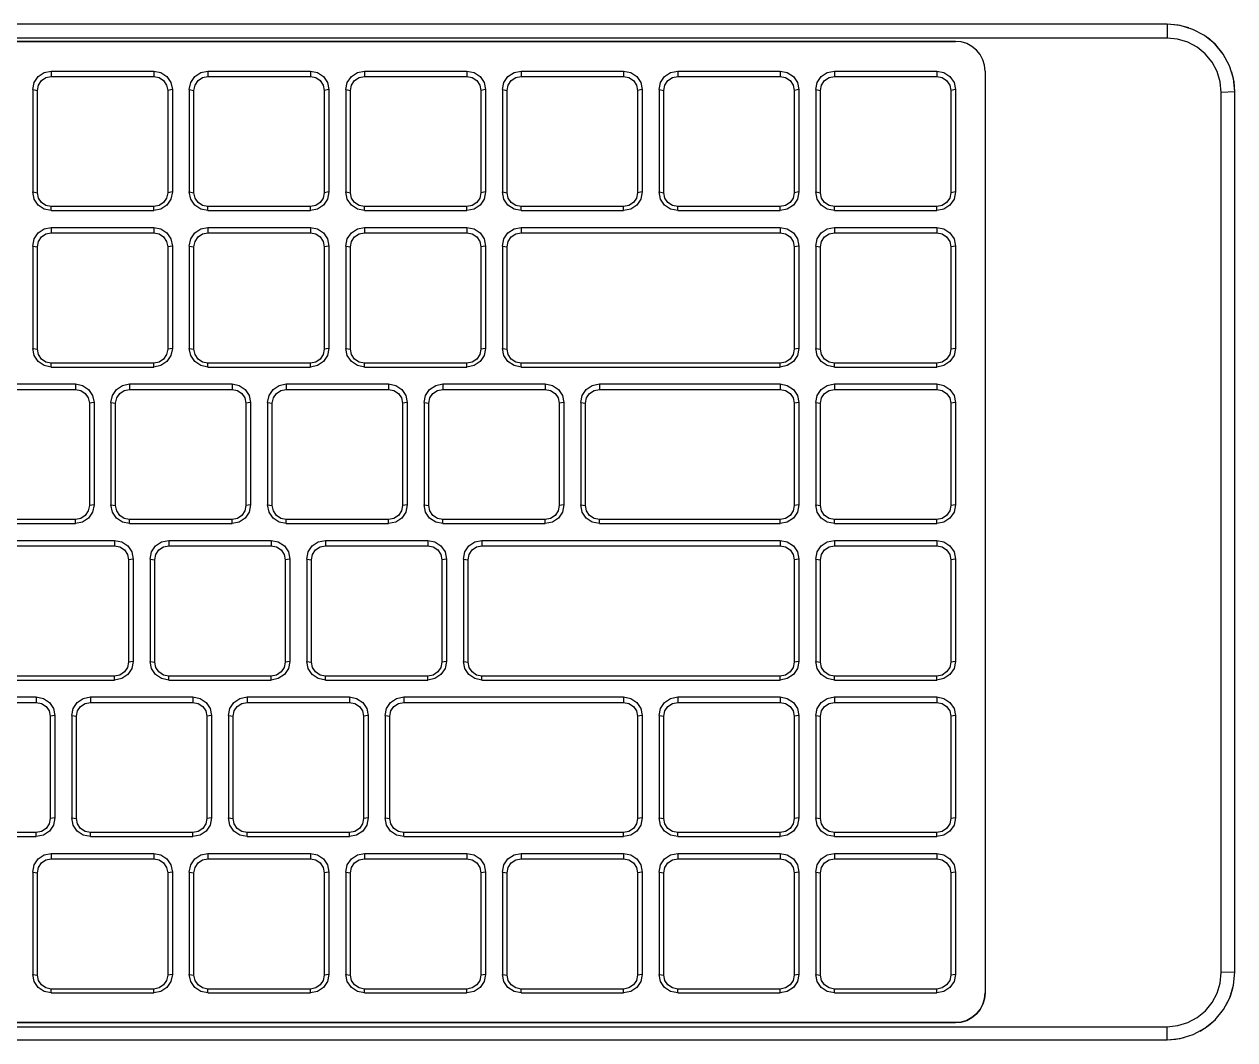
# Model space of a CAD drawing. Header units: millimetres. Extents: x -270 to 90, y -122 to -2.
# Drawn here: x -53 to 90, y -122 to -2 of the extents above; entities that cross this region are included whole.
import ezdxf

# ---------------------------------------------------------------- set-up
doc = ezdxf.new("R2010")
doc.units = ezdxf.units.MM
doc.layers.add('OUTLINE', color=7, linetype='Continuous')

msp = doc.modelspace()

# ---------------------------------------------------------------- linework, layer by layer
at = {"layer": 'OUTLINE'}
for points in [[(82, -2), (-262, -2)], [(84.575, -2.426), (83.305, -2.107), (82, -2)], [(90, -10), (89.845, -8.433), (89.387, -6.929), (88.645, -5.545), (87.648, -4.335), (86.436, -3.342), (85.054, -2.606), (83.557, -2.153), (82, -2)], [(82, -2), (82, -3.653)], [(82, -3.653), (-262, -3.653)], [(57, -4.032), (-237, -4.032)], [(-237, -4.032), (57, -4.032)], [(60.5, -7.53), (60.433, -6.848), (60.234, -6.192), (59.91, -5.587), (59.475, -5.057), (58.944, -4.622), (58.339, -4.298), (57.683, -4.099), (57, -4.032)], [(60.5, -7.53), (60.433, -6.848), (60.234, -6.192), (59.91, -5.587), (59.475, -5.057), (58.944, -4.622), (58.339, -4.298), (57.683, -4.099), (57, -4.032)], [(88.4, -10.053), (88.274, -8.79), (87.906, -7.587), (87.311, -6.482), (86.513, -5.516), (85.544, -4.724), (84.439, -4.136), (83.243, -3.775), (82, -3.653)], [(88.6, -5.478), (87.769, -4.457), (86.781, -3.586)], [(-52, -9.729), (-51.833, -8.888), (-51.356, -8.174), (-50.642, -7.698), (-49.8, -7.53)], [(-51.447, -9.816), (-51.322, -9.186), (-50.965, -8.651), (-50.43, -8.295), (-49.8, -8.169)], [(-49.8, -7.53), (-37.7, -7.53)], [(-49.8, -7.53), (-49.8, -8.169)], [(-49.8, -8.169), (-37.7, -8.169)], [(-37.7, -7.53), (-36.858, -7.698), (-36.144, -8.174), (-35.667, -8.888), (-35.5, -9.729)], [(-37.7, -7.53), (-37.7, -8.169)], [(-37.7, -8.169), (-37.07, -8.295), (-36.535, -8.651), (-36.178, -9.186), (-36.053, -9.816)], [(-33.5, -9.729), (-33.333, -8.888), (-32.856, -8.174), (-32.142, -7.698), (-31.3, -7.53)], [(-32.947, -9.816), (-32.822, -9.186), (-32.465, -8.651), (-31.93, -8.295), (-31.3, -8.169)], [(-31.3, -7.53), (-19.2, -7.53)], [(-31.3, -7.53), (-31.3, -8.169)], [(-31.3, -8.169), (-19.2, -8.169)], [(-19.2, -7.53), (-18.358, -7.698), (-17.644, -8.174), (-17.167, -8.888), (-17, -9.729)], [(-19.2, -7.53), (-19.2, -8.169)], [(-19.2, -8.169), (-18.57, -8.295), (-18.035, -8.651), (-17.678, -9.186), (-17.553, -9.816)], [(-15, -9.729), (-14.833, -8.888), (-14.356, -8.174), (-13.642, -7.698), (-12.8, -7.53)], [(-14.447, -9.816), (-14.322, -9.186), (-13.965, -8.651), (-13.43, -8.295), (-12.8, -8.169)], [(-12.8, -7.53), (-0.7, -7.53)], [(-12.8, -7.53), (-12.8, -8.169)], [(-12.8, -8.169), (-0.7, -8.169)], [(-0.7, -7.53), (0.142, -7.698), (0.856, -8.174), (1.333, -8.888), (1.5, -9.729)], [(-0.7, -7.53), (-0.7, -8.169)], [(-0.7, -8.169), (-0.07, -8.295), (0.465, -8.651), (0.822, -9.186), (0.947, -9.816)], [(3.5, -9.729), (3.667, -8.888), (4.144, -8.174), (4.858, -7.698), (5.7, -7.53)], [(4.053, -9.816), (4.178, -9.186), (4.535, -8.651), (5.07, -8.295), (5.7, -8.169)], [(5.7, -7.53), (17.8, -7.53)], [(5.7, -7.53), (5.7, -8.169)], [(5.7, -8.169), (17.8, -8.169)], [(17.8, -7.53), (18.642, -7.698), (19.356, -8.174), (19.833, -8.888), (20, -9.729)], [(17.8, -7.53), (17.8, -8.169)], [(17.8, -8.169), (18.43, -8.295), (18.965, -8.651), (19.322, -9.186), (19.447, -9.816)], [(22, -9.729), (22.167, -8.888), (22.644, -8.174), (23.358, -7.698), (24.2, -7.53)], [(22.553, -9.816), (22.678, -9.186), (23.035, -8.651), (23.57, -8.295), (24.2, -8.169)], [(24.2, -7.53), (36.3, -7.53)], [(24.2, -7.53), (24.2, -8.169)], [(24.2, -8.169), (36.3, -8.169)], [(36.3, -7.53), (37.142, -7.698), (37.856, -8.174), (38.333, -8.888), (38.5, -9.729)], [(36.3, -7.53), (36.3, -8.169)], [(36.3, -8.169), (36.93, -8.295), (37.465, -8.651), (37.822, -9.186), (37.947, -9.816)], [(40.5, -9.729), (40.667, -8.888), (41.144, -8.174), (41.858, -7.698), (42.7, -7.53)], [(41.053, -9.816), (41.178, -9.186), (41.535, -8.651), (42.07, -8.295), (42.7, -8.169)], [(42.7, -7.53), (54.8, -7.53)], [(42.7, -7.53), (42.7, -8.169)], [(42.7, -8.169), (54.8, -8.169)], [(54.8, -7.53), (55.642, -7.698), (56.356, -8.174), (56.833, -8.888), (57, -9.729)], [(54.8, -7.53), (54.8, -8.169)], [(54.8, -8.169), (55.43, -8.295), (55.965, -8.651), (56.322, -9.186), (56.447, -9.816)], [(60.5, -7.53), (60.5, -116.47)], [(60.5, -7.53), (60.5, -116.47)], [(90, -10), (89.91, -8.805), (89.643, -7.637)], [(-52, -9.729), (-52, -21.822)], [(-52, -9.729), (-51.447, -9.816)], [(-51.447, -21.909), (-51.447, -9.816)], [(-35.5, -9.729), (-36.053, -9.816)], [(-36.053, -9.816), (-36.053, -21.909)], [(-35.5, -9.729), (-35.5, -21.822)], [(-33.5, -9.729), (-33.5, -21.822)], [(-33.5, -9.729), (-32.947, -9.816)], [(-32.947, -21.909), (-32.947, -9.816)], [(-17, -9.729), (-17.553, -9.816)], [(-17.553, -9.816), (-17.553, -21.909)], [(-17, -9.729), (-17, -21.822)], [(-15, -9.729), (-15, -21.822)], [(-15, -9.729), (-14.447, -9.816)], [(-14.447, -21.909), (-14.447, -9.816)], [(1.5, -9.729), (0.947, -9.816)], [(0.947, -9.816), (0.947, -21.909)], [(1.5, -9.729), (1.5, -21.822)], [(3.5, -9.729), (3.5, -21.822)], [(3.5, -9.729), (4.053, -9.816)], [(4.053, -21.909), (4.053, -9.816)], [(20, -9.729), (19.447, -9.816)], [(19.447, -9.816), (19.447, -21.909)], [(20, -9.729), (20, -21.822)], [(22, -9.729), (22, -21.822)], [(22, -9.729), (22.553, -9.816)], [(22.553, -21.909), (22.553, -9.816)], [(38.5, -9.729), (37.947, -9.816)], [(37.947, -9.816), (37.947, -21.909)], [(38.5, -9.729), (38.5, -21.822)], [(40.5, -9.729), (40.5, -21.822)], [(40.5, -9.729), (41.053, -9.816)], [(41.053, -21.909), (41.053, -9.816)], [(57, -9.729), (56.447, -9.816)], [(56.447, -9.816), (56.447, -21.909)], [(57, -9.729), (57, -21.822)], [(90, -10), (88.4, -10.053)], [(90, -114), (90, -10)], [(88.4, -114.053), (88.4, -10.053)], [(-49.8, -24.021), (-50.642, -23.854), (-51.356, -23.377), (-51.833, -22.664), (-52, -21.822)], [(-52, -21.822), (-51.447, -21.909)], [(-49.8, -23.555), (-50.43, -23.43), (-50.965, -23.073), (-51.322, -22.539), (-51.447, -21.909)], [(-35.5, -21.822), (-35.667, -22.664), (-36.144, -23.377), (-36.858, -23.854), (-37.7, -24.021)], [(-36.053, -21.909), (-36.178, -22.539), (-36.535, -23.073), (-37.07, -23.43), (-37.7, -23.555)], [(-35.5, -21.822), (-36.053, -21.909)], [(-31.3, -24.021), (-32.142, -23.854), (-32.856, -23.377), (-33.333, -22.664), (-33.5, -21.822)], [(-33.5, -21.822), (-32.947, -21.909)], [(-31.3, -23.555), (-31.93, -23.43), (-32.465, -23.073), (-32.822, -22.539), (-32.947, -21.909)], [(-17, -21.822), (-17.167, -22.664), (-17.644, -23.377), (-18.358, -23.854), (-19.2, -24.021)], [(-17.553, -21.909), (-17.678, -22.539), (-18.035, -23.073), (-18.57, -23.43), (-19.2, -23.555)], [(-17, -21.822), (-17.553, -21.909)], [(-12.8, -24.021), (-13.642, -23.854), (-14.356, -23.377), (-14.833, -22.664), (-15, -21.822)], [(-15, -21.822), (-14.447, -21.909)], [(-12.8, -23.555), (-13.43, -23.43), (-13.965, -23.073), (-14.322, -22.539), (-14.447, -21.909)], [(1.5, -21.822), (1.333, -22.664), (0.856, -23.377), (0.142, -23.854), (-0.7, -24.021)], [(0.947, -21.909), (0.822, -22.539), (0.465, -23.073), (-0.07, -23.43), (-0.7, -23.555)], [(1.5, -21.822), (0.947, -21.909)], [(5.7, -24.021), (4.858, -23.854), (4.144, -23.377), (3.667, -22.664), (3.5, -21.822)], [(3.5, -21.822), (4.053, -21.909)], [(5.7, -23.555), (5.07, -23.43), (4.535, -23.073), (4.178, -22.539), (4.053, -21.909)], [(20, -21.822), (19.833, -22.664), (19.356, -23.377), (18.642, -23.854), (17.8, -24.021)], [(19.447, -21.909), (19.322, -22.539), (18.965, -23.073), (18.43, -23.43), (17.8, -23.555)], [(20, -21.822), (19.447, -21.909)], [(24.2, -24.021), (23.358, -23.854), (22.644, -23.377), (22.167, -22.664), (22, -21.822)], [(22, -21.822), (22.553, -21.909)], [(24.2, -23.555), (23.57, -23.43), (23.035, -23.073), (22.678, -22.539), (22.553, -21.909)], [(38.5, -21.822), (38.333, -22.664), (37.856, -23.377), (37.142, -23.854), (36.3, -24.021)], [(37.947, -21.909), (37.822, -22.539), (37.465, -23.073), (36.93, -23.43), (36.3, -23.555)], [(38.5, -21.822), (37.947, -21.909)], [(42.7, -24.021), (41.858, -23.854), (41.144, -23.377), (40.667, -22.664), (40.5, -21.822)], [(40.5, -21.822), (41.053, -21.909)], [(42.7, -23.555), (42.07, -23.43), (41.535, -23.073), (41.178, -22.539), (41.053, -21.909)], [(57, -21.822), (56.833, -22.664), (56.356, -23.377), (55.642, -23.854), (54.8, -24.021)], [(56.447, -21.909), (56.322, -22.539), (55.965, -23.073), (55.43, -23.43), (54.8, -23.555)], [(57, -21.822), (56.447, -21.909)], [(-37.7, -23.555), (-49.8, -23.555)], [(-49.8, -24.021), (-49.8, -23.555)], [(-49.8, -24.021), (-37.7, -24.021)], [(-37.7, -24.021), (-37.7, -23.555)], [(-19.2, -23.555), (-31.3, -23.555)], [(-31.3, -24.021), (-31.3, -23.555)], [(-31.3, -24.021), (-19.2, -24.021)], [(-19.2, -24.021), (-19.2, -23.555)], [(-0.7, -23.555), (-12.8, -23.555)], [(-12.8, -24.021), (-12.8, -23.555)], [(-12.8, -24.021), (-0.7, -24.021)], [(-0.7, -24.021), (-0.7, -23.555)], [(17.8, -23.555), (5.7, -23.555)], [(5.7, -24.021), (5.7, -23.555)], [(5.7, -24.021), (17.8, -24.021)], [(17.8, -24.021), (17.8, -23.555)], [(36.3, -23.555), (24.2, -23.555)], [(24.2, -24.021), (24.2, -23.555)], [(24.2, -24.021), (36.3, -24.021)], [(36.3, -24.021), (36.3, -23.555)], [(54.8, -23.555), (42.7, -23.555)], [(42.7, -24.021), (42.7, -23.555)], [(42.7, -24.021), (54.8, -24.021)], [(54.8, -24.021), (54.8, -23.555)], [(-52, -28.219), (-51.833, -27.377), (-51.356, -26.664), (-50.642, -26.187), (-49.8, -26.02)], [(-51.447, -28.305), (-51.322, -27.675), (-50.965, -27.141), (-50.43, -26.784), (-49.8, -26.659)], [(-49.8, -26.02), (-37.7, -26.02)], [(-49.8, -26.02), (-49.8, -26.659)], [(-49.8, -26.659), (-37.7, -26.659)], [(-37.7, -26.02), (-36.858, -26.187), (-36.144, -26.664), (-35.667, -27.377), (-35.5, -28.219)], [(-37.7, -26.02), (-37.7, -26.659)], [(-37.7, -26.659), (-37.07, -26.784), (-36.535, -27.141), (-36.178, -27.675), (-36.053, -28.305)], [(-33.5, -28.219), (-33.333, -27.377), (-32.856, -26.664), (-32.142, -26.187), (-31.3, -26.02)], [(-32.947, -28.305), (-32.822, -27.675), (-32.465, -27.141), (-31.93, -26.784), (-31.3, -26.659)], [(-31.3, -26.02), (-19.2, -26.02)], [(-31.3, -26.02), (-31.3, -26.659)], [(-31.3, -26.659), (-19.2, -26.659)], [(-19.2, -26.02), (-18.358, -26.187), (-17.644, -26.664), (-17.167, -27.377), (-17, -28.219)], [(-19.2, -26.02), (-19.2, -26.659)], [(-19.2, -26.659), (-18.57, -26.784), (-18.035, -27.141), (-17.678, -27.675), (-17.553, -28.305)], [(-15, -28.219), (-14.833, -27.377), (-14.356, -26.664), (-13.642, -26.187), (-12.8, -26.02)], [(-14.447, -28.305), (-14.322, -27.675), (-13.965, -27.141), (-13.43, -26.784), (-12.8, -26.659)], [(-12.8, -26.02), (-0.7, -26.02)], [(-12.8, -26.02), (-12.8, -26.659)], [(-12.8, -26.659), (-0.7, -26.659)], [(-0.7, -26.02), (0.142, -26.187), (0.856, -26.664), (1.333, -27.377), (1.5, -28.219)], [(-0.7, -26.02), (-0.7, -26.659)], [(-0.7, -26.659), (-0.07, -26.784), (0.465, -27.141), (0.822, -27.675), (0.947, -28.305)], [(3.5, -28.219), (3.667, -27.377), (4.144, -26.664), (4.858, -26.187), (5.7, -26.02)], [(4.053, -28.305), (4.178, -27.675), (4.535, -27.141), (5.07, -26.784), (5.7, -26.659)], [(5.7, -26.02), (36.3, -26.02)], [(5.7, -26.02), (5.7, -26.659)], [(5.7, -26.659), (36.3, -26.659)], [(36.3, -26.02), (37.142, -26.187), (37.856, -26.664), (38.333, -27.377), (38.5, -28.219)], [(36.3, -26.02), (36.3, -26.659)], [(36.3, -26.659), (36.93, -26.784), (37.465, -27.141), (37.822, -27.675), (37.947, -28.305)], [(40.5, -28.219), (40.667, -27.377), (41.144, -26.664), (41.858, -26.187), (42.7, -26.02)], [(41.053, -28.305), (41.178, -27.675), (41.535, -27.141), (42.07, -26.784), (42.7, -26.659)], [(42.7, -26.02), (54.8, -26.02)], [(42.7, -26.02), (42.7, -26.659)], [(42.7, -26.659), (54.8, -26.659)], [(54.8, -26.02), (55.642, -26.187), (56.356, -26.664), (56.833, -27.377), (57, -28.219)], [(54.8, -26.02), (54.8, -26.659)], [(54.8, -26.659), (55.43, -26.784), (55.965, -27.141), (56.322, -27.675), (56.447, -28.305)], [(-52, -28.219), (-52, -40.312)], [(-52, -28.219), (-51.447, -28.305)], [(-51.447, -40.399), (-51.447, -28.305)], [(-35.5, -28.219), (-36.053, -28.305)], [(-36.053, -28.305), (-36.053, -40.399)], [(-35.5, -28.219), (-35.5, -40.312)], [(-33.5, -28.219), (-33.5, -40.312)], [(-33.5, -28.219), (-32.947, -28.305)], [(-32.947, -40.399), (-32.947, -28.305)], [(-17, -28.219), (-17.553, -28.305)], [(-17.553, -28.305), (-17.553, -40.399)], [(-17, -28.219), (-17, -40.312)], [(-15, -28.219), (-15, -40.312)], [(-15, -28.219), (-14.447, -28.305)], [(-14.447, -40.399), (-14.447, -28.305)], [(1.5, -28.219), (0.947, -28.305)], [(0.947, -28.305), (0.947, -40.399)], [(1.5, -28.219), (1.5, -40.312)], [(3.5, -28.219), (3.5, -40.312)], [(3.5, -28.219), (4.053, -28.305)], [(4.053, -40.399), (4.053, -28.305)], [(38.5, -28.219), (37.947, -28.305)], [(37.947, -28.305), (37.947, -40.399)], [(38.5, -28.219), (38.5, -40.312)], [(40.5, -28.219), (40.5, -40.312)], [(40.5, -28.219), (41.053, -28.305)], [(41.053, -40.399), (41.053, -28.305)], [(57, -28.219), (56.447, -28.305)], [(56.447, -28.305), (56.447, -40.399)], [(57, -28.219), (57, -40.312)], [(-49.8, -42.511), (-50.642, -42.343), (-51.356, -41.867), (-51.833, -41.153), (-52, -40.312)], [(-52, -40.312), (-51.447, -40.399)], [(-49.8, -42.045), (-50.43, -41.92), (-50.965, -41.563), (-51.322, -41.029), (-51.447, -40.399)], [(-35.5, -40.312), (-35.667, -41.153), (-36.144, -41.867), (-36.858, -42.343), (-37.7, -42.511)], [(-36.053, -40.399), (-36.178, -41.029), (-36.535, -41.563), (-37.07, -41.92), (-37.7, -42.045)], [(-35.5, -40.312), (-36.053, -40.399)], [(-31.3, -42.511), (-32.142, -42.343), (-32.856, -41.867), (-33.333, -41.153), (-33.5, -40.312)], [(-33.5, -40.312), (-32.947, -40.399)], [(-31.3, -42.045), (-31.93, -41.92), (-32.465, -41.563), (-32.822, -41.029), (-32.947, -40.399)], [(-17, -40.312), (-17.167, -41.153), (-17.644, -41.867), (-18.358, -42.343), (-19.2, -42.511)], [(-17.553, -40.399), (-17.678, -41.029), (-18.035, -41.563), (-18.57, -41.92), (-19.2, -42.045)], [(-17, -40.312), (-17.553, -40.399)], [(-12.8, -42.511), (-13.642, -42.343), (-14.356, -41.867), (-14.833, -41.153), (-15, -40.312)], [(-15, -40.312), (-14.447, -40.399)], [(-12.8, -42.045), (-13.43, -41.92), (-13.965, -41.563), (-14.322, -41.029), (-14.447, -40.399)], [(1.5, -40.312), (1.333, -41.153), (0.856, -41.867), (0.142, -42.343), (-0.7, -42.511)], [(0.947, -40.399), (0.822, -41.029), (0.465, -41.563), (-0.07, -41.92), (-0.7, -42.045)], [(1.5, -40.312), (0.947, -40.399)], [(5.7, -42.511), (4.858, -42.343), (4.144, -41.867), (3.667, -41.153), (3.5, -40.312)], [(3.5, -40.312), (4.053, -40.399)], [(5.7, -42.045), (5.07, -41.92), (4.535, -41.563), (4.178, -41.029), (4.053, -40.399)], [(38.5, -40.312), (38.333, -41.153), (37.856, -41.867), (37.142, -42.343), (36.3, -42.511)], [(37.947, -40.399), (37.822, -41.029), (37.465, -41.563), (36.93, -41.92), (36.3, -42.045)], [(38.5, -40.312), (37.947, -40.399)], [(42.7, -42.511), (41.858, -42.343), (41.144, -41.867), (40.667, -41.153), (40.5, -40.312)], [(40.5, -40.312), (41.053, -40.399)], [(42.7, -42.045), (42.07, -41.92), (41.535, -41.563), (41.178, -41.029), (41.053, -40.399)], [(57, -40.312), (56.833, -41.153), (56.356, -41.867), (55.642, -42.343), (54.8, -42.511)], [(56.447, -40.399), (56.322, -41.029), (55.965, -41.563), (55.43, -41.92), (54.8, -42.045)], [(57, -40.312), (56.447, -40.399)], [(-37.7, -42.045), (-49.8, -42.045)], [(-49.8, -42.511), (-49.8, -42.045)], [(-49.8, -42.511), (-37.7, -42.511)], [(-37.7, -42.511), (-37.7, -42.045)], [(-19.2, -42.045), (-31.3, -42.045)], [(-31.3, -42.511), (-31.3, -42.045)], [(-31.3, -42.511), (-19.2, -42.511)], [(-19.2, -42.511), (-19.2, -42.045)], [(-0.7, -42.045), (-12.8, -42.045)], [(-12.8, -42.511), (-12.8, -42.045)], [(-12.8, -42.511), (-0.7, -42.511)], [(-0.7, -42.511), (-0.7, -42.045)], [(36.3, -42.045), (5.7, -42.045)], [(5.7, -42.511), (5.7, -42.045)], [(5.7, -42.511), (36.3, -42.511)], [(36.3, -42.511), (36.3, -42.045)], [(54.8, -42.045), (42.7, -42.045)], [(42.7, -42.511), (42.7, -42.045)], [(42.7, -42.511), (54.8, -42.511)], [(54.8, -42.511), (54.8, -42.045)], [(-59.05, -44.51), (-46.95, -44.51)], [(-59.05, -45.149), (-46.95, -45.149)], [(-46.95, -44.51), (-46.108, -44.677), (-45.394, -45.154), (-44.917, -45.867), (-44.75, -46.708)], [(-46.95, -44.51), (-46.95, -45.149)], [(-46.95, -45.149), (-46.32, -45.274), (-45.785, -45.631), (-45.428, -46.165), (-45.303, -46.795)], [(-42.75, -46.708), (-42.583, -45.867), (-42.106, -45.154), (-41.392, -44.677), (-40.55, -44.51)], [(-42.197, -46.795), (-42.072, -46.165), (-41.715, -45.631), (-41.18, -45.274), (-40.55, -45.149)], [(-40.55, -44.51), (-28.45, -44.51)], [(-40.55, -44.51), (-40.55, -45.149)], [(-40.55, -45.149), (-28.45, -45.149)], [(-28.45, -44.51), (-27.608, -44.677), (-26.894, -45.154), (-26.417, -45.867), (-26.25, -46.708)], [(-28.45, -44.51), (-28.45, -45.149)], [(-28.45, -45.149), (-27.82, -45.274), (-27.285, -45.631), (-26.928, -46.165), (-26.803, -46.795)], [(-24.25, -46.708), (-24.083, -45.867), (-23.606, -45.154), (-22.892, -44.677), (-22.05, -44.51)], [(-23.697, -46.795), (-23.572, -46.165), (-23.215, -45.631), (-22.68, -45.274), (-22.05, -45.149)], [(-22.05, -44.51), (-9.95, -44.51)], [(-22.05, -44.51), (-22.05, -45.149)], [(-22.05, -45.149), (-9.95, -45.149)], [(-9.95, -44.51), (-9.108, -44.677), (-8.394, -45.154), (-7.917, -45.867), (-7.75, -46.708)], [(-9.95, -44.51), (-9.95, -45.149)], [(-9.95, -45.149), (-9.32, -45.274), (-8.785, -45.631), (-8.428, -46.165), (-8.303, -46.795)], [(-5.75, -46.708), (-5.583, -45.867), (-5.106, -45.154), (-4.392, -44.677), (-3.55, -44.51)], [(-5.197, -46.795), (-5.072, -46.165), (-4.715, -45.631), (-4.18, -45.274), (-3.55, -45.149)], [(-3.55, -44.51), (8.55, -44.51)], [(-3.55, -44.51), (-3.55, -45.149)], [(-3.55, -45.149), (8.55, -45.149)], [(8.55, -44.51), (9.392, -44.677), (10.106, -45.154), (10.583, -45.867), (10.75, -46.708)], [(8.55, -44.51), (8.55, -45.149)], [(8.55, -45.149), (9.18, -45.274), (9.715, -45.631), (10.072, -46.165), (10.197, -46.795)], [(12.75, -46.708), (12.917, -45.867), (13.394, -45.154), (14.108, -44.677), (14.95, -44.51)], [(13.303, -46.795), (13.428, -46.165), (13.785, -45.631), (14.32, -45.274), (14.95, -45.149)], [(14.95, -44.51), (36.3, -44.51)], [(14.95, -44.51), (14.95, -45.149)], [(14.95, -45.149), (36.3, -45.149)], [(36.3, -44.51), (37.142, -44.677), (37.856, -45.154), (38.333, -45.867), (38.5, -46.708)], [(36.3, -44.51), (36.3, -45.149)], [(36.3, -45.149), (36.93, -45.274), (37.465, -45.631), (37.822, -46.165), (37.947, -46.795)], [(40.5, -46.708), (40.667, -45.867), (41.144, -45.154), (41.858, -44.677), (42.7, -44.51)], [(41.053, -46.795), (41.178, -46.165), (41.535, -45.631), (42.07, -45.274), (42.7, -45.149)], [(42.7, -44.51), (54.8, -44.51)], [(42.7, -44.51), (42.7, -45.149)], [(42.7, -45.149), (54.8, -45.149)], [(54.8, -44.51), (55.642, -44.677), (56.356, -45.154), (56.833, -45.867), (57, -46.708)], [(54.8, -44.51), (54.8, -45.149)], [(54.8, -45.149), (55.43, -45.274), (55.965, -45.631), (56.322, -46.165), (56.447, -46.795)], [(-44.75, -46.708), (-45.303, -46.795)], [(-45.303, -46.795), (-45.303, -58.888)], [(-44.75, -46.708), (-44.75, -58.802)], [(-42.75, -46.708), (-42.75, -58.802)], [(-42.75, -46.708), (-42.197, -46.795)], [(-42.197, -58.888), (-42.197, -46.795)], [(-26.25, -46.708), (-26.803, -46.795)], [(-26.803, -46.795), (-26.803, -58.888)], [(-26.25, -46.708), (-26.25, -58.802)], [(-24.25, -46.708), (-24.25, -58.802)], [(-24.25, -46.708), (-23.697, -46.795)], [(-23.697, -58.888), (-23.697, -46.795)], [(-7.75, -46.708), (-8.303, -46.795)], [(-8.303, -46.795), (-8.303, -58.888)], [(-7.75, -46.708), (-7.75, -58.802)], [(-5.75, -46.708), (-5.75, -58.802)], [(-5.75, -46.708), (-5.197, -46.795)], [(-5.197, -58.888), (-5.197, -46.795)], [(10.75, -46.708), (10.197, -46.795)], [(10.197, -46.795), (10.197, -58.888)], [(10.75, -46.708), (10.75, -58.802)], [(12.75, -46.708), (12.75, -58.802)], [(12.75, -46.708), (13.303, -46.795)], [(13.303, -58.888), (13.303, -46.795)], [(38.5, -46.708), (37.947, -46.795)], [(37.947, -46.795), (37.947, -58.888)], [(38.5, -46.708), (38.5, -58.802)], [(40.5, -46.708), (40.5, -58.802)], [(40.5, -46.708), (41.053, -46.795)], [(41.053, -58.888), (41.053, -46.795)], [(57, -46.708), (56.447, -46.795)], [(56.447, -46.795), (56.447, -58.888)], [(57, -46.708), (57, -58.802)], [(-44.75, -58.802), (-44.917, -59.643), (-45.394, -60.357), (-46.108, -60.833), (-46.95, -61.001)], [(-45.303, -58.888), (-45.428, -59.518), (-45.785, -60.053), (-46.32, -60.41), (-46.95, -60.535)], [(-44.75, -58.802), (-45.303, -58.888)], [(-40.55, -61.001), (-41.392, -60.833), (-42.106, -60.357), (-42.583, -59.643), (-42.75, -58.802)], [(-42.75, -58.802), (-42.197, -58.888)], [(-40.55, -60.535), (-41.18, -60.41), (-41.715, -60.053), (-42.072, -59.518), (-42.197, -58.888)], [(-26.25, -58.802), (-26.417, -59.643), (-26.894, -60.357), (-27.608, -60.833), (-28.45, -61.001)], [(-26.803, -58.888), (-26.928, -59.518), (-27.285, -60.053), (-27.82, -60.41), (-28.45, -60.535)], [(-26.25, -58.802), (-26.803, -58.888)], [(-22.05, -61.001), (-22.892, -60.833), (-23.606, -60.357), (-24.083, -59.643), (-24.25, -58.802)], [(-24.25, -58.802), (-23.697, -58.888)], [(-22.05, -60.535), (-22.68, -60.41), (-23.215, -60.053), (-23.572, -59.518), (-23.697, -58.888)], [(-7.75, -58.802), (-7.917, -59.643), (-8.394, -60.357), (-9.108, -60.833), (-9.95, -61.001)], [(-8.303, -58.888), (-8.428, -59.518), (-8.785, -60.053), (-9.32, -60.41), (-9.95, -60.535)], [(-7.75, -58.802), (-8.303, -58.888)], [(-3.55, -61.001), (-4.392, -60.833), (-5.106, -60.357), (-5.583, -59.643), (-5.75, -58.802)], [(-5.75, -58.802), (-5.197, -58.888)], [(-3.55, -60.535), (-4.18, -60.41), (-4.715, -60.053), (-5.072, -59.518), (-5.197, -58.888)], [(10.75, -58.802), (10.583, -59.643), (10.106, -60.357), (9.392, -60.833), (8.55, -61.001)], [(10.197, -58.888), (10.072, -59.518), (9.715, -60.053), (9.18, -60.41), (8.55, -60.535)], [(10.75, -58.802), (10.197, -58.888)], [(14.95, -61.001), (14.108, -60.833), (13.394, -60.357), (12.917, -59.643), (12.75, -58.802)], [(12.75, -58.802), (13.303, -58.888)], [(14.95, -60.535), (14.32, -60.41), (13.785, -60.053), (13.428, -59.518), (13.303, -58.888)], [(38.5, -58.802), (38.333, -59.643), (37.856, -60.357), (37.142, -60.833), (36.3, -61.001)], [(37.947, -58.888), (37.822, -59.518), (37.465, -60.053), (36.93, -60.41), (36.3, -60.535)], [(38.5, -58.802), (37.947, -58.888)], [(42.7, -61.001), (41.858, -60.833), (41.144, -60.357), (40.667, -59.643), (40.5, -58.802)], [(40.5, -58.802), (41.053, -58.888)], [(42.7, -60.535), (42.07, -60.41), (41.535, -60.053), (41.178, -59.518), (41.053, -58.888)], [(57, -58.802), (56.833, -59.643), (56.356, -60.357), (55.642, -60.833), (54.8, -61.001)], [(56.447, -58.888), (56.322, -59.518), (55.965, -60.053), (55.43, -60.41), (54.8, -60.535)], [(57, -58.802), (56.447, -58.888)], [(-46.95, -60.535), (-59.05, -60.535)], [(-59.05, -61.001), (-46.95, -61.001)], [(-46.95, -61.001), (-46.95, -60.535)], [(-28.45, -60.535), (-40.55, -60.535)], [(-40.55, -61.001), (-40.55, -60.535)], [(-40.55, -61.001), (-28.45, -61.001)], [(-28.45, -61.001), (-28.45, -60.535)], [(-9.95, -60.535), (-22.05, -60.535)], [(-22.05, -61.001), (-22.05, -60.535)], [(-22.05, -61.001), (-9.95, -61.001)], [(-9.95, -61.001), (-9.95, -60.535)], [(8.55, -60.535), (-3.55, -60.535)], [(-3.55, -61.001), (-3.55, -60.535)], [(-3.55, -61.001), (8.55, -61.001)], [(8.55, -61.001), (8.55, -60.535)], [(36.3, -60.535), (14.95, -60.535)], [(14.95, -61.001), (14.95, -60.535)], [(14.95, -61.001), (36.3, -61.001)], [(36.3, -61.001), (36.3, -60.535)], [(54.8, -60.535), (42.7, -60.535)], [(42.7, -61.001), (42.7, -60.535)], [(42.7, -61.001), (54.8, -61.001)], [(54.8, -61.001), (54.8, -60.535)], [(-54.425, -62.999), (-42.325, -62.999)], [(-54.425, -63.638), (-42.325, -63.638)], [(-42.325, -62.999), (-41.483, -63.167), (-40.769, -63.643), (-40.292, -64.357), (-40.125, -65.198)], [(-42.325, -62.999), (-42.325, -63.638)], [(-42.325, -63.638), (-41.695, -63.764), (-41.16, -64.121), (-40.803, -64.655), (-40.678, -65.285)], [(-38.125, -65.198), (-37.958, -64.357), (-37.481, -63.643), (-36.767, -63.167), (-35.925, -62.999)], [(-37.572, -65.285), (-37.447, -64.655), (-37.09, -64.121), (-36.555, -63.764), (-35.925, -63.638)], [(-35.925, -62.999), (-23.825, -62.999)], [(-35.925, -62.999), (-35.925, -63.638)], [(-35.925, -63.638), (-23.825, -63.638)], [(-23.825, -62.999), (-22.983, -63.167), (-22.269, -63.643), (-21.792, -64.357), (-21.625, -65.198)], [(-23.825, -62.999), (-23.825, -63.638)], [(-23.825, -63.638), (-23.195, -63.764), (-22.66, -64.121), (-22.303, -64.655), (-22.178, -65.285)], [(-19.625, -65.198), (-19.458, -64.357), (-18.981, -63.643), (-18.267, -63.167), (-17.425, -62.999)], [(-19.072, -65.285), (-18.947, -64.655), (-18.59, -64.121), (-18.055, -63.764), (-17.425, -63.638)], [(-17.425, -62.999), (-5.325, -62.999)], [(-17.425, -62.999), (-17.425, -63.638)], [(-17.425, -63.638), (-5.325, -63.638)], [(-5.325, -62.999), (-4.483, -63.167), (-3.769, -63.643), (-3.292, -64.357), (-3.125, -65.198)], [(-5.325, -62.999), (-5.325, -63.638)], [(-5.325, -63.638), (-4.695, -63.764), (-4.16, -64.121), (-3.803, -64.655), (-3.678, -65.285)], [(-1.125, -65.198), (-0.958, -64.357), (-0.481, -63.643), (0.233, -63.167), (1.075, -62.999)], [(-0.572, -65.285), (-0.447, -64.655), (-0.09, -64.121), (0.445, -63.764), (1.075, -63.638)], [(1.075, -62.999), (36.3, -62.999)], [(1.075, -62.999), (1.075, -63.638)], [(1.075, -63.638), (36.3, -63.638)], [(36.3, -62.999), (37.142, -63.167), (37.856, -63.643), (38.333, -64.357), (38.5, -65.198)], [(36.3, -62.999), (36.3, -63.638)], [(36.3, -63.638), (36.93, -63.764), (37.465, -64.121), (37.822, -64.655), (37.947, -65.285)], [(40.5, -65.198), (40.667, -64.357), (41.144, -63.643), (41.858, -63.167), (42.7, -62.999)], [(41.053, -65.285), (41.178, -64.655), (41.535, -64.121), (42.07, -63.764), (42.7, -63.638)], [(42.7, -62.999), (54.8, -62.999)], [(42.7, -62.999), (42.7, -63.638)], [(42.7, -63.638), (54.8, -63.638)], [(54.8, -62.999), (55.642, -63.167), (56.356, -63.643), (56.833, -64.357), (57, -65.198)], [(54.8, -62.999), (54.8, -63.638)], [(54.8, -63.638), (55.43, -63.764), (55.965, -64.121), (56.322, -64.655), (56.447, -65.285)], [(-40.125, -65.198), (-40.678, -65.285)], [(-40.678, -65.285), (-40.678, -77.378)], [(-40.125, -65.198), (-40.125, -77.292)], [(-38.125, -65.198), (-38.125, -77.292)], [(-38.125, -65.198), (-37.572, -65.285)], [(-37.572, -77.378), (-37.572, -65.285)], [(-21.625, -65.198), (-22.178, -65.285)], [(-22.178, -65.285), (-22.178, -77.378)], [(-21.625, -65.198), (-21.625, -77.292)], [(-19.625, -65.198), (-19.625, -77.292)], [(-19.625, -65.198), (-19.072, -65.285)], [(-19.072, -77.378), (-19.072, -65.285)], [(-3.125, -65.198), (-3.678, -65.285)], [(-3.678, -65.285), (-3.678, -77.378)], [(-3.125, -65.198), (-3.125, -77.292)], [(-1.125, -65.198), (-1.125, -77.292)], [(-1.125, -65.198), (-0.572, -65.285)], [(-0.572, -77.378), (-0.572, -65.285)], [(38.5, -65.198), (37.947, -65.285)], [(37.947, -65.285), (37.947, -77.378)], [(38.5, -65.198), (38.5, -77.292)], [(40.5, -65.198), (40.5, -77.292)], [(40.5, -65.198), (41.053, -65.285)], [(41.053, -77.378), (41.053, -65.285)], [(57, -65.198), (56.447, -65.285)], [(56.447, -65.285), (56.447, -77.378)], [(57, -65.198), (57, -77.292)], [(-40.125, -77.292), (-40.292, -78.133), (-40.769, -78.846), (-41.483, -79.323), (-42.325, -79.49)], [(-40.678, -77.378), (-40.803, -78.008), (-41.16, -78.542), (-41.695, -78.899), (-42.325, -79.025)], [(-40.125, -77.292), (-40.678, -77.378)], [(-35.925, -79.49), (-36.767, -79.323), (-37.481, -78.846), (-37.958, -78.133), (-38.125, -77.292)], [(-38.125, -77.292), (-37.572, -77.378)], [(-35.925, -79.025), (-36.555, -78.899), (-37.09, -78.542), (-37.447, -78.008), (-37.572, -77.378)], [(-21.625, -77.292), (-21.792, -78.133), (-22.269, -78.846), (-22.983, -79.323), (-23.825, -79.49)], [(-22.178, -77.378), (-22.303, -78.008), (-22.66, -78.542), (-23.195, -78.899), (-23.825, -79.025)], [(-21.625, -77.292), (-22.178, -77.378)], [(-17.425, -79.49), (-18.267, -79.323), (-18.981, -78.846), (-19.458, -78.133), (-19.625, -77.292)], [(-19.625, -77.292), (-19.072, -77.378)], [(-17.425, -79.025), (-18.055, -78.899), (-18.59, -78.542), (-18.947, -78.008), (-19.072, -77.378)], [(-3.125, -77.292), (-3.292, -78.133), (-3.769, -78.846), (-4.483, -79.323), (-5.325, -79.49)], [(-3.678, -77.378), (-3.803, -78.008), (-4.16, -78.542), (-4.695, -78.899), (-5.325, -79.025)], [(-3.125, -77.292), (-3.678, -77.378)], [(1.075, -79.49), (0.233, -79.323), (-0.481, -78.846), (-0.958, -78.133), (-1.125, -77.292)], [(-1.125, -77.292), (-0.572, -77.378)], [(1.075, -79.025), (0.445, -78.899), (-0.09, -78.542), (-0.447, -78.008), (-0.572, -77.378)], [(38.5, -77.292), (38.333, -78.133), (37.856, -78.846), (37.142, -79.323), (36.3, -79.49)], [(37.947, -77.378), (37.822, -78.008), (37.465, -78.542), (36.93, -78.899), (36.3, -79.025)], [(38.5, -77.292), (37.947, -77.378)], [(42.7, -79.49), (41.858, -79.323), (41.144, -78.846), (40.667, -78.133), (40.5, -77.292)], [(40.5, -77.292), (41.053, -77.378)], [(42.7, -79.025), (42.07, -78.899), (41.535, -78.542), (41.178, -78.008), (41.053, -77.378)], [(57, -77.292), (56.833, -78.133), (56.356, -78.846), (55.642, -79.323), (54.8, -79.49)], [(56.447, -77.378), (56.322, -78.008), (55.965, -78.542), (55.43, -78.899), (54.8, -79.025)], [(57, -77.292), (56.447, -77.378)], [(-42.325, -79.025), (-54.425, -79.025)], [(-54.425, -79.49), (-42.325, -79.49)], [(-42.325, -79.49), (-42.325, -79.025)], [(-23.825, -79.025), (-35.925, -79.025)], [(-35.925, -79.49), (-35.925, -79.025)], [(-35.925, -79.49), (-23.825, -79.49)], [(-23.825, -79.49), (-23.825, -79.025)], [(-5.325, -79.025), (-17.425, -79.025)], [(-17.425, -79.49), (-17.425, -79.025)], [(-17.425, -79.49), (-5.325, -79.49)], [(-5.325, -79.49), (-5.325, -79.025)], [(36.3, -79.025), (1.075, -79.025)], [(1.075, -79.49), (1.075, -79.025)], [(1.075, -79.49), (36.3, -79.49)], [(36.3, -79.49), (36.3, -79.025)], [(54.8, -79.025), (42.7, -79.025)], [(42.7, -79.49), (42.7, -79.025)], [(42.7, -79.49), (54.8, -79.49)], [(54.8, -79.49), (54.8, -79.025)], [(-63.675, -81.489), (-51.575, -81.489)], [(-51.575, -81.489), (-50.733, -81.657), (-50.019, -82.133), (-49.542, -82.847), (-49.375, -83.688)], [(-51.575, -81.489), (-51.575, -82.128)], [(-47.375, -83.688), (-47.208, -82.847), (-46.731, -82.133), (-46.017, -81.657), (-45.175, -81.489)], [(-45.175, -81.489), (-33.075, -81.489)], [(-45.175, -81.489), (-45.175, -82.128)], [(-33.075, -81.489), (-32.233, -81.657), (-31.519, -82.133), (-31.042, -82.847), (-30.875, -83.688)], [(-33.075, -81.489), (-33.075, -82.128)], [(-28.875, -83.688), (-28.708, -82.847), (-28.231, -82.133), (-27.517, -81.657), (-26.675, -81.489)], [(-26.675, -81.489), (-14.575, -81.489)], [(-26.675, -81.489), (-26.675, -82.128)], [(-14.575, -81.489), (-13.733, -81.657), (-13.019, -82.133), (-12.542, -82.847), (-12.375, -83.688)], [(-14.575, -81.489), (-14.575, -82.128)], [(-10.375, -83.688), (-10.208, -82.847), (-9.731, -82.133), (-9.017, -81.657), (-8.175, -81.489)], [(-8.175, -81.489), (17.8, -81.489)], [(-8.175, -81.489), (-8.175, -82.128)], [(17.8, -81.489), (18.642, -81.657), (19.356, -82.133), (19.833, -82.847), (20, -83.688)], [(17.8, -81.489), (17.8, -82.128)], [(22, -83.688), (22.167, -82.847), (22.644, -82.133), (23.358, -81.657), (24.2, -81.489)], [(24.2, -81.489), (36.3, -81.489)], [(24.2, -81.489), (24.2, -82.128)], [(36.3, -81.489), (37.142, -81.657), (37.856, -82.133), (38.333, -82.847), (38.5, -83.688)], [(36.3, -81.489), (36.3, -82.128)], [(40.5, -83.688), (40.667, -82.847), (41.144, -82.133), (41.858, -81.657), (42.7, -81.489)], [(42.7, -81.489), (54.8, -81.489)], [(42.7, -81.489), (42.7, -82.128)], [(54.8, -81.489), (55.642, -81.657), (56.356, -82.133), (56.833, -82.847), (57, -83.688)], [(54.8, -81.489), (54.8, -82.128)], [(-63.675, -82.128), (-51.575, -82.128)], [(-51.575, -82.128), (-50.945, -82.253), (-50.41, -82.61), (-50.053, -83.145), (-49.928, -83.775)], [(-46.822, -83.775), (-46.697, -83.145), (-46.34, -82.61), (-45.805, -82.253), (-45.175, -82.128)], [(-45.175, -82.128), (-33.075, -82.128)], [(-33.075, -82.128), (-32.445, -82.253), (-31.91, -82.61), (-31.553, -83.145), (-31.428, -83.775)], [(-28.322, -83.775), (-28.197, -83.145), (-27.84, -82.61), (-27.305, -82.253), (-26.675, -82.128)], [(-26.675, -82.128), (-14.575, -82.128)], [(-14.575, -82.128), (-13.945, -82.253), (-13.41, -82.61), (-13.053, -83.145), (-12.928, -83.775)], [(-9.822, -83.775), (-9.697, -83.145), (-9.34, -82.61), (-8.805, -82.253), (-8.175, -82.128)], [(-8.175, -82.128), (17.8, -82.128)], [(17.8, -82.128), (18.43, -82.253), (18.965, -82.61), (19.322, -83.145), (19.447, -83.775)], [(22.553, -83.775), (22.678, -83.145), (23.035, -82.61), (23.57, -82.253), (24.2, -82.128)], [(24.2, -82.128), (36.3, -82.128)], [(36.3, -82.128), (36.93, -82.253), (37.465, -82.61), (37.822, -83.145), (37.947, -83.775)], [(41.053, -83.775), (41.178, -83.145), (41.535, -82.61), (42.07, -82.253), (42.7, -82.128)], [(42.7, -82.128), (54.8, -82.128)], [(54.8, -82.128), (55.43, -82.253), (55.965, -82.61), (56.322, -83.145), (56.447, -83.775)], [(-49.375, -83.688), (-49.928, -83.775)], [(-49.928, -83.775), (-49.928, -95.868)], [(-49.375, -83.688), (-49.375, -95.781)], [(-47.375, -83.688), (-47.375, -95.781)], [(-47.375, -83.688), (-46.822, -83.775)], [(-46.822, -95.868), (-46.822, -83.775)], [(-30.875, -83.688), (-31.428, -83.775)], [(-31.428, -83.775), (-31.428, -95.868)], [(-30.875, -83.688), (-30.875, -95.781)], [(-28.875, -83.688), (-28.875, -95.781)], [(-28.875, -83.688), (-28.322, -83.775)], [(-28.322, -95.868), (-28.322, -83.775)], [(-12.375, -83.688), (-12.928, -83.775)], [(-12.928, -83.775), (-12.928, -95.868)], [(-12.375, -83.688), (-12.375, -95.781)], [(-10.375, -83.688), (-10.375, -95.781)], [(-10.375, -83.688), (-9.822, -83.775)], [(-9.822, -95.868), (-9.822, -83.775)], [(20, -83.688), (19.447, -83.775)], [(19.447, -83.775), (19.447, -95.868)], [(20, -83.688), (20, -95.781)], [(22, -83.688), (22, -95.781)], [(22, -83.688), (22.553, -83.775)], [(22.553, -95.868), (22.553, -83.775)], [(38.5, -83.688), (37.947, -83.775)], [(37.947, -83.775), (37.947, -95.868)], [(38.5, -83.688), (38.5, -95.781)], [(40.5, -83.688), (40.5, -95.781)], [(40.5, -83.688), (41.053, -83.775)], [(41.053, -95.868), (41.053, -83.775)], [(57, -83.688), (56.447, -83.775)], [(56.447, -83.775), (56.447, -95.868)], [(57, -83.688), (57, -95.781)], [(-49.375, -95.781), (-49.542, -96.623), (-50.019, -97.336), (-50.733, -97.813), (-51.575, -97.98)], [(-49.375, -95.781), (-49.928, -95.868)], [(-45.175, -97.98), (-46.017, -97.813), (-46.731, -97.336), (-47.208, -96.623), (-47.375, -95.781)], [(-47.375, -95.781), (-46.822, -95.868)], [(-30.875, -95.781), (-31.042, -96.623), (-31.519, -97.336), (-32.233, -97.813), (-33.075, -97.98)], [(-30.875, -95.781), (-31.428, -95.868)], [(-26.675, -97.98), (-27.517, -97.813), (-28.231, -97.336), (-28.708, -96.623), (-28.875, -95.781)], [(-28.875, -95.781), (-28.322, -95.868)], [(-12.375, -95.781), (-12.542, -96.623), (-13.019, -97.336), (-13.733, -97.813), (-14.575, -97.98)], [(-12.375, -95.781), (-12.928, -95.868)], [(-8.175, -97.98), (-9.017, -97.813), (-9.731, -97.336), (-10.208, -96.623), (-10.375, -95.781)], [(-10.375, -95.781), (-9.822, -95.868)], [(20, -95.781), (19.833, -96.623), (19.356, -97.336), (18.642, -97.813), (17.8, -97.98)], [(20, -95.781), (19.447, -95.868)], [(24.2, -97.98), (23.358, -97.813), (22.644, -97.336), (22.167, -96.623), (22, -95.781)], [(22, -95.781), (22.553, -95.868)], [(38.5, -95.781), (38.333, -96.623), (37.856, -97.336), (37.142, -97.813), (36.3, -97.98)], [(38.5, -95.781), (37.947, -95.868)], [(42.7, -97.98), (41.858, -97.813), (41.144, -97.336), (40.667, -96.623), (40.5, -95.781)], [(40.5, -95.781), (41.053, -95.868)], [(57, -95.781), (56.833, -96.623), (56.356, -97.336), (55.642, -97.813), (54.8, -97.98)], [(57, -95.781), (56.447, -95.868)], [(-49.928, -95.868), (-50.053, -96.498), (-50.41, -97.032), (-50.945, -97.389), (-51.575, -97.514)], [(-45.175, -97.514), (-45.805, -97.389), (-46.34, -97.032), (-46.697, -96.498), (-46.822, -95.868)], [(-31.428, -95.868), (-31.553, -96.498), (-31.91, -97.032), (-32.445, -97.389), (-33.075, -97.514)], [(-26.675, -97.514), (-27.305, -97.389), (-27.84, -97.032), (-28.197, -96.498), (-28.322, -95.868)], [(-12.928, -95.868), (-13.053, -96.498), (-13.41, -97.032), (-13.945, -97.389), (-14.575, -97.514)], [(-8.175, -97.514), (-8.805, -97.389), (-9.34, -97.032), (-9.697, -96.498), (-9.822, -95.868)], [(19.447, -95.868), (19.322, -96.498), (18.965, -97.032), (18.43, -97.389), (17.8, -97.514)], [(24.2, -97.514), (23.57, -97.389), (23.035, -97.032), (22.678, -96.498), (22.553, -95.868)], [(37.947, -95.868), (37.822, -96.498), (37.465, -97.032), (36.93, -97.389), (36.3, -97.514)], [(42.7, -97.514), (42.07, -97.389), (41.535, -97.032), (41.178, -96.498), (41.053, -95.868)], [(56.447, -95.868), (56.322, -96.498), (55.965, -97.032), (55.43, -97.389), (54.8, -97.514)], [(-51.575, -97.514), (-63.675, -97.514)], [(-63.675, -97.98), (-51.575, -97.98)], [(-51.575, -97.98), (-51.575, -97.514)], [(-33.075, -97.514), (-45.175, -97.514)], [(-45.175, -97.98), (-45.175, -97.514)], [(-45.175, -97.98), (-33.075, -97.98)], [(-33.075, -97.98), (-33.075, -97.514)], [(-14.575, -97.514), (-26.675, -97.514)], [(-26.675, -97.98), (-26.675, -97.514)], [(-26.675, -97.98), (-14.575, -97.98)], [(-14.575, -97.98), (-14.575, -97.514)], [(17.8, -97.514), (-8.175, -97.514)], [(-8.175, -97.98), (-8.175, -97.514)], [(-8.175, -97.98), (17.8, -97.98)], [(17.8, -97.98), (17.8, -97.514)], [(36.3, -97.514), (24.2, -97.514)], [(24.2, -97.98), (24.2, -97.514)], [(24.2, -97.98), (36.3, -97.98)], [(36.3, -97.98), (36.3, -97.514)], [(54.8, -97.514), (42.7, -97.514)], [(42.7, -97.98), (42.7, -97.514)], [(42.7, -97.98), (54.8, -97.98)], [(54.8, -97.98), (54.8, -97.514)], [(-52, -102.178), (-51.833, -101.336), (-51.356, -100.623), (-50.642, -100.146), (-49.8, -99.979)], [(-49.8, -99.979), (-37.7, -99.979)], [(-49.8, -99.979), (-49.8, -100.618)], [(-37.7, -99.979), (-36.858, -100.146), (-36.144, -100.623), (-35.667, -101.336), (-35.5, -102.178)], [(-37.7, -99.979), (-37.7, -100.618)], [(-33.5, -102.178), (-33.333, -101.336), (-32.856, -100.623), (-32.142, -100.146), (-31.3, -99.979)], [(-31.3, -99.979), (-19.2, -99.979)], [(-31.3, -99.979), (-31.3, -100.618)], [(-19.2, -99.979), (-18.358, -100.146), (-17.644, -100.623), (-17.167, -101.336), (-17, -102.178)], [(-19.2, -99.979), (-19.2, -100.618)], [(-15, -102.178), (-14.833, -101.336), (-14.356, -100.623), (-13.642, -100.146), (-12.8, -99.979)], [(-12.8, -99.979), (-0.7, -99.979)], [(-12.8, -99.979), (-12.8, -100.618)], [(-0.7, -99.979), (0.142, -100.146), (0.856, -100.623), (1.333, -101.336), (1.5, -102.178)], [(-0.7, -99.979), (-0.7, -100.618)], [(3.5, -102.178), (3.667, -101.336), (4.144, -100.623), (4.858, -100.146), (5.7, -99.979)], [(5.7, -99.979), (17.8, -99.979)], [(5.7, -99.979), (5.7, -100.618)], [(17.8, -99.979), (18.642, -100.146), (19.356, -100.623), (19.833, -101.336), (20, -102.178)], [(17.8, -99.979), (17.8, -100.618)], [(22, -102.178), (22.167, -101.336), (22.644, -100.623), (23.358, -100.146), (24.2, -99.979)], [(24.2, -99.979), (36.3, -99.979)], [(24.2, -99.979), (24.2, -100.618)], [(36.3, -99.979), (37.142, -100.146), (37.856, -100.623), (38.333, -101.336), (38.5, -102.178)], [(36.3, -99.979), (36.3, -100.618)], [(40.5, -102.178), (40.667, -101.336), (41.144, -100.623), (41.858, -100.146), (42.7, -99.979)], [(42.7, -99.979), (54.8, -99.979)], [(42.7, -99.979), (42.7, -100.618)], [(54.8, -99.979), (55.642, -100.146), (56.356, -100.623), (56.833, -101.336), (57, -102.178)], [(54.8, -99.979), (54.8, -100.618)], [(-51.447, -102.264), (-51.322, -101.634), (-50.965, -101.1), (-50.43, -100.743), (-49.8, -100.618)], [(-49.8, -100.618), (-37.7, -100.618)], [(-37.7, -100.618), (-37.07, -100.743), (-36.535, -101.1), (-36.178, -101.634), (-36.053, -102.264)], [(-32.947, -102.264), (-32.822, -101.634), (-32.465, -101.1), (-31.93, -100.743), (-31.3, -100.618)], [(-31.3, -100.618), (-19.2, -100.618)], [(-19.2, -100.618), (-18.57, -100.743), (-18.035, -101.1), (-17.678, -101.634), (-17.553, -102.264)], [(-14.447, -102.264), (-14.322, -101.634), (-13.965, -101.1), (-13.43, -100.743), (-12.8, -100.618)], [(-12.8, -100.618), (-0.7, -100.618)], [(-0.7, -100.618), (-0.07, -100.743), (0.465, -101.1), (0.822, -101.634), (0.947, -102.264)], [(4.053, -102.264), (4.178, -101.634), (4.535, -101.1), (5.07, -100.743), (5.7, -100.618)], [(5.7, -100.618), (17.8, -100.618)], [(17.8, -100.618), (18.43, -100.743), (18.965, -101.1), (19.322, -101.634), (19.447, -102.264)], [(22.553, -102.264), (22.678, -101.634), (23.035, -101.1), (23.57, -100.743), (24.2, -100.618)], [(24.2, -100.618), (36.3, -100.618)], [(36.3, -100.618), (36.93, -100.743), (37.465, -101.1), (37.822, -101.634), (37.947, -102.264)], [(41.053, -102.264), (41.178, -101.634), (41.535, -101.1), (42.07, -100.743), (42.7, -100.618)], [(42.7, -100.618), (54.8, -100.618)], [(54.8, -100.618), (55.43, -100.743), (55.965, -101.1), (56.322, -101.634), (56.447, -102.264)], [(-52, -102.178), (-52, -114.271)], [(-52, -102.178), (-51.447, -102.264)], [(-51.447, -114.358), (-51.447, -102.264)], [(-35.5, -102.178), (-36.053, -102.264)], [(-36.053, -102.264), (-36.053, -114.358)], [(-35.5, -102.178), (-35.5, -114.271)], [(-33.5, -102.178), (-33.5, -114.271)], [(-33.5, -102.178), (-32.947, -102.264)], [(-32.947, -114.358), (-32.947, -102.264)], [(-17, -102.178), (-17.553, -102.264)], [(-17.553, -102.264), (-17.553, -114.358)], [(-17, -102.178), (-17, -114.271)], [(-15, -102.178), (-15, -114.271)], [(-15, -102.178), (-14.447, -102.264)], [(-14.447, -114.358), (-14.447, -102.264)], [(1.5, -102.178), (0.947, -102.264)], [(0.947, -102.264), (0.947, -114.358)], [(1.5, -102.178), (1.5, -114.271)], [(3.5, -102.178), (3.5, -114.271)], [(3.5, -102.178), (4.053, -102.264)], [(4.053, -114.358), (4.053, -102.264)], [(20, -102.178), (19.447, -102.264)], [(19.447, -102.264), (19.447, -114.358)], [(20, -102.178), (20, -114.271)], [(22, -102.178), (22, -114.271)], [(22, -102.178), (22.553, -102.264)], [(22.553, -114.358), (22.553, -102.264)], [(38.5, -102.178), (37.947, -102.264)], [(37.947, -102.264), (37.947, -114.358)], [(38.5, -102.178), (38.5, -114.271)], [(40.5, -102.178), (40.5, -114.271)], [(40.5, -102.178), (41.053, -102.264)], [(41.053, -114.358), (41.053, -102.264)], [(57, -102.178), (56.447, -102.264)], [(56.447, -102.264), (56.447, -114.358)], [(57, -102.178), (57, -114.271)], [(-49.8, -116.47), (-50.642, -116.302), (-51.356, -115.826), (-51.833, -115.112), (-52, -114.271)], [(-52, -114.271), (-51.447, -114.358)], [(-49.8, -116.004), (-50.43, -115.879), (-50.965, -115.522), (-51.322, -114.988), (-51.447, -114.358)], [(-35.5, -114.271), (-35.667, -115.112), (-36.144, -115.826), (-36.858, -116.302), (-37.7, -116.47)], [(-36.053, -114.358), (-36.178, -114.988), (-36.535, -115.522), (-37.07, -115.879), (-37.7, -116.004)], [(-35.5, -114.271), (-36.053, -114.358)], [(-31.3, -116.47), (-32.142, -116.302), (-32.856, -115.826), (-33.333, -115.112), (-33.5, -114.271)], [(-33.5, -114.271), (-32.947, -114.358)], [(-31.3, -116.004), (-31.93, -115.879), (-32.465, -115.522), (-32.822, -114.988), (-32.947, -114.358)], [(-17, -114.271), (-17.167, -115.112), (-17.644, -115.826), (-18.358, -116.302), (-19.2, -116.47)], [(-17.553, -114.358), (-17.678, -114.988), (-18.035, -115.522), (-18.57, -115.879), (-19.2, -116.004)], [(-17, -114.271), (-17.553, -114.358)], [(-12.8, -116.47), (-13.642, -116.302), (-14.356, -115.826), (-14.833, -115.112), (-15, -114.271)], [(-15, -114.271), (-14.447, -114.358)], [(-12.8, -116.004), (-13.43, -115.879), (-13.965, -115.522), (-14.322, -114.988), (-14.447, -114.358)], [(1.5, -114.271), (1.333, -115.112), (0.856, -115.826), (0.142, -116.302), (-0.7, -116.47)], [(0.947, -114.358), (0.822, -114.988), (0.465, -115.522), (-0.07, -115.879), (-0.7, -116.004)], [(1.5, -114.271), (0.947, -114.358)], [(5.7, -116.47), (4.858, -116.302), (4.144, -115.826), (3.667, -115.112), (3.5, -114.271)], [(3.5, -114.271), (4.053, -114.358)], [(5.7, -116.004), (5.07, -115.879), (4.535, -115.522), (4.178, -114.988), (4.053, -114.358)], [(20, -114.271), (19.833, -115.112), (19.356, -115.826), (18.642, -116.302), (17.8, -116.47)], [(19.447, -114.358), (19.322, -114.988), (18.965, -115.522), (18.43, -115.879), (17.8, -116.004)], [(20, -114.271), (19.447, -114.358)], [(24.2, -116.47), (23.358, -116.302), (22.644, -115.826), (22.167, -115.112), (22, -114.271)], [(22, -114.271), (22.553, -114.358)], [(24.2, -116.004), (23.57, -115.879), (23.035, -115.522), (22.678, -114.988), (22.553, -114.358)], [(38.5, -114.271), (38.333, -115.112), (37.856, -115.826), (37.142, -116.302), (36.3, -116.47)], [(37.947, -114.358), (37.822, -114.988), (37.465, -115.522), (36.93, -115.879), (36.3, -116.004)], [(38.5, -114.271), (37.947, -114.358)], [(42.7, -116.47), (41.858, -116.302), (41.144, -115.826), (40.667, -115.112), (40.5, -114.271)], [(40.5, -114.271), (41.053, -114.358)], [(42.7, -116.004), (42.07, -115.879), (41.535, -115.522), (41.178, -114.988), (41.053, -114.358)], [(57, -114.271), (56.833, -115.112), (56.356, -115.826), (55.642, -116.302), (54.8, -116.47)], [(56.447, -114.358), (56.322, -114.988), (55.965, -115.522), (55.43, -115.879), (54.8, -116.004)], [(57, -114.271), (56.447, -114.358)], [(82, -122), (83.565, -121.845), (85.071, -121.387), (86.457, -120.644), (87.669, -119.644), (88.661, -118.43), (89.396, -117.049), (89.848, -115.554), (90, -114)], [(82, -122), (83.565, -121.845), (85.071, -121.387), (86.457, -120.644), (87.669, -119.644), (88.661, -118.43), (89.396, -117.049), (89.848, -115.554), (90, -114)], [(82, -120.453), (83.255, -120.329), (84.462, -119.961), (85.573, -119.363), (86.543, -118.561), (87.335, -117.589), (87.92, -116.485), (88.279, -115.292), (88.4, -114.053)], [(90, -114), (88.4, -114.053)], [(-37.7, -116.004), (-49.8, -116.004)], [(-49.8, -116.47), (-49.8, -116.004)], [(-49.8, -116.47), (-37.7, -116.47)], [(-37.7, -116.47), (-37.7, -116.004)], [(-19.2, -116.004), (-31.3, -116.004)], [(-31.3, -116.47), (-31.3, -116.004)], [(-31.3, -116.47), (-19.2, -116.47)], [(-19.2, -116.47), (-19.2, -116.004)], [(-0.7, -116.004), (-12.8, -116.004)], [(-12.8, -116.47), (-12.8, -116.004)], [(-12.8, -116.47), (-0.7, -116.47)], [(-0.7, -116.47), (-0.7, -116.004)], [(17.8, -116.004), (5.7, -116.004)], [(5.7, -116.47), (5.7, -116.004)], [(5.7, -116.47), (17.8, -116.47)], [(17.8, -116.47), (17.8, -116.004)], [(36.3, -116.004), (24.2, -116.004)], [(24.2, -116.47), (24.2, -116.004)], [(24.2, -116.47), (36.3, -116.47)], [(36.3, -116.47), (36.3, -116.004)], [(54.8, -116.004), (42.7, -116.004)], [(42.7, -116.47), (42.7, -116.004)], [(42.7, -116.47), (54.8, -116.47)], [(54.8, -116.47), (54.8, -116.004)], [(57, -119.968), (57.683, -119.901), (58.339, -119.702), (58.944, -119.378), (59.475, -118.943), (59.91, -118.413), (60.234, -117.808), (60.433, -117.152), (60.5, -116.47)], [(60.5, -116.47), (60.433, -117.152), (60.234, -117.808), (59.91, -118.413), (59.475, -118.943), (58.944, -119.378), (58.339, -119.702), (57.683, -119.901), (57, -119.968)], [(89.059, -117.765), (89.475, -116.851), (89.773, -115.892)], [(89.059, -117.765), (89.475, -116.851), (89.773, -115.892)], [(57, -119.968), (-237, -119.968)], [(-237, -119.968), (57, -119.968)], [(85.919, -120.974), (86.871, -120.347), (87.723, -119.59)], [(85.919, -120.974), (86.871, -120.347), (87.723, -119.59)], [(-262, -120.453), (82, -120.453)], [(82, -122), (82, -120.453)], [(-262, -122), (82, -122)], [(-262, -122), (82, -122)], [(82, -122), (83.019, -121.935), (84.021, -121.74)], [(82, -122), (83.019, -121.935), (84.021, -121.74)]]:
    msp.add_lwpolyline(points, dxfattribs=at)

doc.saveas('drawing.dxf')
